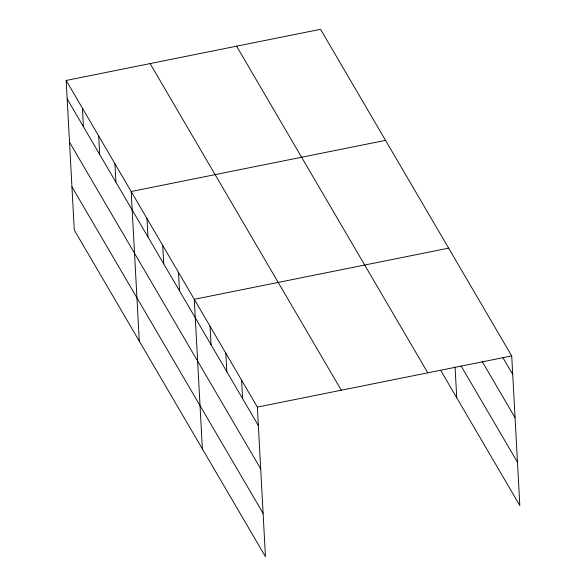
<?xml version="1.0" encoding="UTF-8"?>
<svg xmlns="http://www.w3.org/2000/svg" width="586" height="586" viewBox="0 0 586 586"><rect width="100%" height="100%" fill="white"/><g stroke="black" fill="none" stroke-linecap="round" stroke-linejoin="round"><path stroke-width="0.88" d="M66.181 80.458L257.357 407.094L265.458 556.7L74.283 230.056L66.181 80.458L320.542 29.3L511.717 355.944L519.819 505.542L440.958 370.806M385.537 140.362L131.183 191.512L139.285 341.118M448.627 248.149L194.274 299.307L202.375 448.905M257.357 407.094L511.717 355.944M502.803 357.482L512.721 374.425M482.168 361.489L515.065 417.693M461.145 366.03L517.475 462.273M236.598 46.184L427.78 372.821M150.119 63.574L341.294 390.217M67.185 98.939L258.36 425.583M69.529 142.208L260.704 468.851M71.939 186.788L263.121 513.431M455.073 367.107L456.728 397.755M241.586 380.146L242.589 398.634M225.815 353.204L226.819 371.685M210.044 326.255L211.041 344.736M178.496 272.358L179.499 290.839M162.725 245.409L163.728 263.89M146.954 218.461L147.958 236.942M114.929 163.75L115.933 182.231M98.682 135.981L99.679 154.47M82.428 108.22L83.432 126.701"/></g></svg>
